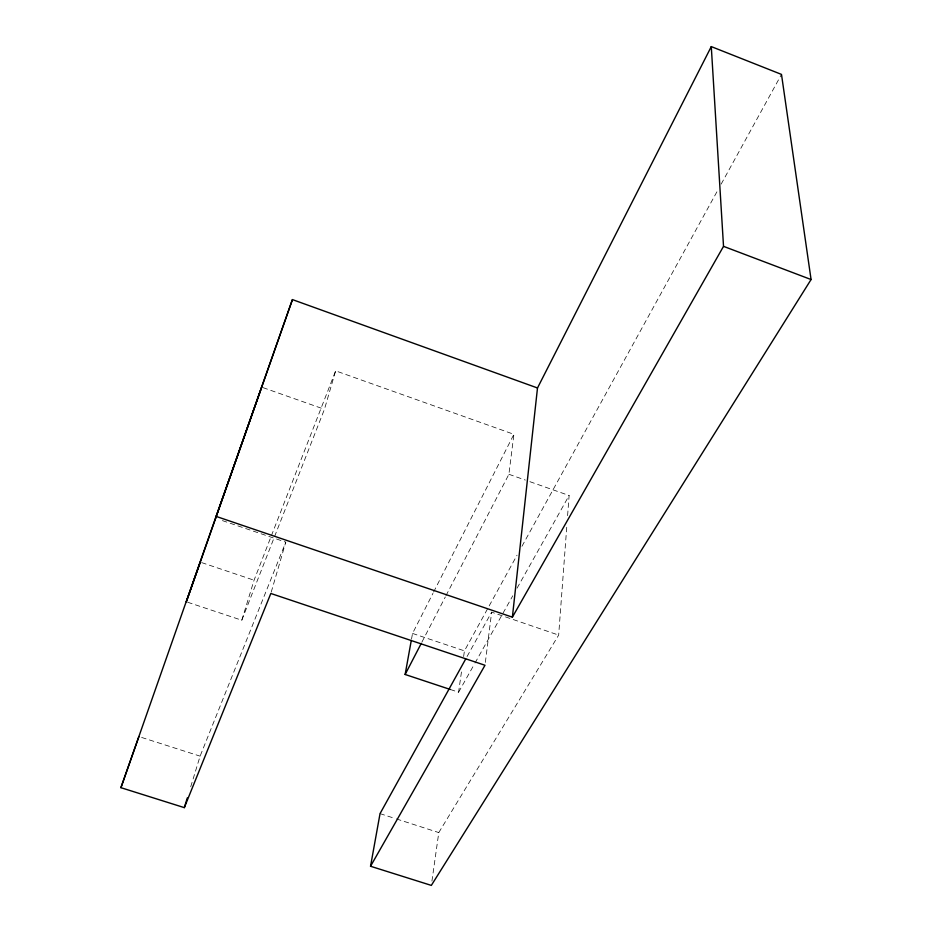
<?xml version="1.0" encoding="UTF-8"?>
<svg xmlns="http://www.w3.org/2000/svg" width="932" height="932" viewBox="0 0 932 932"><rect width="100%" height="100%" fill="white"/><g stroke="black" fill="none" stroke-linecap="round" stroke-linejoin="round"><path stroke-width="0.7" stroke-dasharray="4.66 3.5" d="M431.935 881.113L438.786 832.579L558.664 635.1L566.738 527.163M567.6 515.641L569.114 495.498L526.685 480.551M485.351 662.396L491.642 612.149L558.664 635.1M445.974 595.688L508.907 474.283L513.905 434.312L335.637 370.854L271.422 535.632M450.366 689.494L458.591 692.231L461.818 669.409M463.623 656.559L464.439 650.862L517.039 555.204M411.525 639.096L412.538 633.434L432.949 593.346M271.235 592.088L285.775 542.156L229.295 522.957M187.67 602.247L241.784 620.223L324.452 409.288L335.637 370.854M190.722 786.759L200.112 756.143L285.775 542.156M241.784 620.223L254.063 580.205L270.897 536.983M433.601 592.053L513.905 434.312M421.87 642.183L445.31 596.981M521.955 546.28L717.652 190.466M721.17 184.093L781.494 74.409M467.072 656.501L491.642 612.149M458.591 692.231L474.283 664.306M474.994 663.036L512.786 595.769M517.062 588.15L569.114 495.498M141.629 737.445L200.112 756.143M380.035 813.636L395.063 818.482M396.426 818.925L438.786 832.579M201.65 562.602L254.063 580.205M412.538 633.434L464.439 650.862M222.399 520.615L227.909 522.479M263.022 387.642L324.452 409.288M508.907 474.283L525.322 480.062"/><path stroke-width="1.4" d="M370.54 866.259L484.99 665.262L270.828 593.474L184.326 807.636L120.927 787.68L216.119 516.398L512.379 617.17L537.496 387.98L711.279 46.6L781.494 74.409L811.073 279.53L431.33 885.4L370.54 866.259L380.035 813.636L465.674 659.041M450.366 689.494L405.14 674.477L411.268 640.505M184.326 807.636L187.309 797.897M537.496 387.98L292.427 299.591L186.318 601.792L200.275 562.136M216.119 516.398L292.427 299.591M120.927 787.68L138.903 736.583M215.513 518.274L261.659 387.153M405.14 674.477L421.206 643.476M512.379 617.17L723.523 246.351L711.279 46.6M723.523 246.351L811.073 279.53"/></g></svg>
